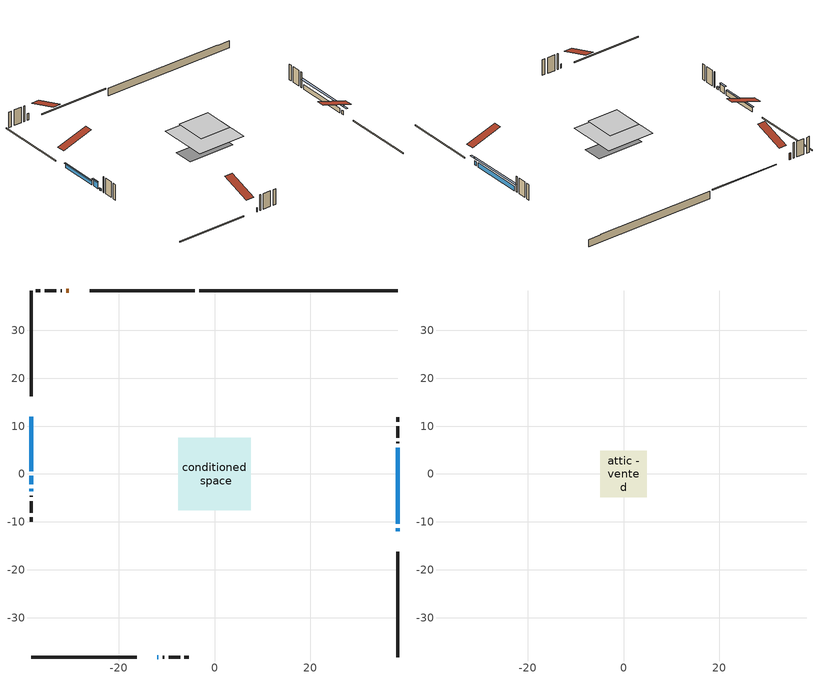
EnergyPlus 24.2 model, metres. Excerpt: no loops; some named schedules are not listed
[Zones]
conditioned space
 floor outside (Floor1 construction): -2.18,-2.18 -2.18,2.18 2.18,2.18 2.18,-2.18 z0.68
 floor adiabatic (AdiabaticFloorConstruction): -7.57,-7.57 -7.57,7.57 7.57,7.57 7.57,-7.57 z3.12
 floor foundation (Slab1 construction): -7.3,-3.05 -7.3,3.05 7.3,3.05 7.3,-3.05 z-1.62
 wall outside (RimJoist1 construction): -4.11,38.22 -26.06,38.22 / -38.22,-38.22 -16.27,-38.22 / -38.22,38.22 -38.22,16.27 / 38.22,-38.22 38.22,-16.27 z0.68:0.98
 wall outside (AdiabaticWallConstruction 1): -30.41,38.22 -30.92,38.22 z0.68:2.71
 wall outside (AdiabaticWallConstruction): 38.22,-11.92 38.22,-11.31 / -11.92,-38.22 -11.71,-38.22 z0.68:1.9; -38.22,11.92 -38.22,0.58 / 38.22,-10.38 38.22,5.5 z0.68:2.03; -38.22,-0.35 -38.22,-2.18 z0.68:2.81; -38.22,-3.11 -38.22,-3.61 z0.68:1.18
 wall outside (Wall1 construction): -31.85,38.22 -32.11,38.22 / -10.78,-38.22 -10.52,-38.22 / -38.22,-4.54 -38.22,-4.8 / 38.22,6.42 38.22,6.68 z0.68:5.56
 wall outside (Wall2 construction): -33.04,38.22 -35.44,38.22 / -9.59,-38.22 -7.2,-38.22 / -38.22,-5.73 -38.22,-8.12 / 38.22,7.61 38.22,10.01 z0.68:5.56
 wall outside (Wall3 construction): -36.37,38.22 -37.29,38.22 / -6.27,-38.22 -5.35,-38.22 / -38.22,-9.05 -38.22,-9.98 / 38.22,10.94 38.22,11.86 z0.68:5.56
 wall foundation (FoundationWall1 construction): -3.18,38.22,-1.62 -3.18,38.22,0.68 34.08,38.22,0.68 34.08,38.22,0.56 38.22,38.22,0.56 38.22,38.22,-1.62
 window (WindowConstruction 3): 38.22,-11.92 38.22,-11.31 z0.68:1.9
 window (WindowConstruction 1): -38.22,11.92 -38.22,0.58 z0.68:2.03
 window (WindowConstruction): 38.22,-10.38 38.22,5.5 z0.68:2.03
 window (WindowConstruction 2): -38.22,-0.35 -38.22,-2.18 z0.68:2.81
 window (WindowConstruction 4): -38.22,-3.11 -38.22,-3.61 z0.68:1.18
 window (WindowConstruction 5): -11.92,-38.22 -11.71,-38.22 z0.68:1.9
 door (Door): -30.41,38.22 -30.92,38.22 z0.68:2.71
 ceiling adiabatic (AdiabaticFloorConstruction): 7.57,-7.57 7.57,7.57 -7.57,7.57 -7.57,-7.57 z3.12
attic - vented
 floor to conditioned space (Floor2 construction Reversed): -4.86,-4.86 -4.86,4.86 4.86,4.86 4.86,-4.86 z5.56
 roof outside (Roof1 construction): -29.48,38.22,5.56 -29.48,28.75,8.71 -26.98,28.75,8.71 -26.98,38.22,5.56; -12.85,-38.22,5.56 -12.85,-28.75,8.71 -15.34,-28.75,8.71 -15.34,-38.22,5.56; -38.22,12.85,5.56 -28.75,12.85,8.71 -28.75,15.34,8.71 -38.22,15.34,5.56; 38.22,-12.85,5.56 28.75,-12.85,8.71 28.75,-15.34,8.71 38.22,-15.34,5.56
shading: 38.22,-10.09 38.22,-13.14 38.83,-13.14 38.83,-10.09 z3.12; -38.22,0.43 -38.22,12.07 -38.68,12.07 -38.68,0.43 z2.18; 38.22,6.71 38.22,-11.6 38.83,-11.6 38.83,6.71 z3.25; -38.22,-2.33 -38.22,-0.2 -38.68,-0.2 -38.68,-2.33 z2.96; -38.22,-3.76 -38.22,-2.96 -38.68,-2.96 -38.68,-3.76 z1.33
[Building]
Building 1: Terrain=Suburbs
[Site:Location]
Montreal Mirabel Intl AP_QC: Latitude {deg}=45.68; Longitude {deg}=-74.03; Time Zone {hr}=-5; Elevation {m}=82; Keep Site Location Information=Yes
[Site:GroundTemperature:Shallow]
0.642858, -1.75623, -1.94836, -0.80987, 3.76054, 8.30966, 12.2535, 14.7518, 14.9641, 12.9321, 9.08883, 4.67926
[Site:WaterMainsTemperature]
Calculation Method=Schedule; Temperature Schedule=mains temperature schedule
[Material] Roughness=Rough; Thermal Absorptance=0.9
Name | Thickness {m} | Conductivity {W/m-K} | Density {kg/m3} | Specific Heat {J/kg-K} | Solar Absorptance | Visible Absorptance
asphalt or fiberglass shingles | 0.00635 | 0.162714 | 1121.4 | 1465.45 | 0.84 | 0.84
ceiling loosefill ins | 0.169333 | 0.0480833 | 16.02 | 1046.75 | 0.7 | 0.7
ceiling stud and cavity | 0.1397 | 0.120573 | 65.682 | 1177.47 | 0.7 | 0.7
concrete 4.0 in. | 0.1016 | 1.803125 | 2242.8 | 837.4 | 0.7 | 0.7
concrete 8.0 in. | 0.2032 | 1.803125 | 2242.8 | 837.4 | 0.7 | 0.7
door material | 0.04445 | 0.053851 | 512.64 | 1214.23 | 0.7 | 0.7
exterior vertical ins | 0.0436689 | 0.029427 | 32.04 | 1214.23 | 0.7 | 0.7
floor covering | 0.0127 | 0.0433444 | 54.468 | 1339.84 | 0.6 | 0.6
floor rigid ins; wall rigid ins | 0.051816 | 0.029427 | 32.04 | 1214.23 | 0.7 | 0.7
floor rigid ins 1; wall rigid ins 1 | 0.512978 | 0.029427 | 32.04 | 1214.23 | 0.7 | 0.7
floor stud and cavity | 0.1397 | 0.0928796 | 92.3553 | 1139.71 | 0.7 | 0.7
floor stud and cavity 1 | 0.1397 | 1.75129 | 37.0049 | 1207.88 | 0.7 | 0.7
furniture material conditioned space 1 | 0.1524 | 0.115458 | 640.8 | 1214.23 | 0.6 | 0.6
gypsum board | 0.0127 | 0.160291 | 801 | 837.4 | 0.6 | 0.6
gypsum board 1 | 0.0127 | 0.160291 | 801 | 837.4 | 0.7 | 0.7
osb sheathing 0.5 in. | 0.0127 | 0.115458 | 512.64 | 1214.23 | 0.7 | 0.7
osb sheathing 0.75 in. | 0.01905 | 0.115458 | 512.64 | 1214.23 | 0.7 | 0.7
osb sheathing 2.0 in. | 0.0508 | 0.115458 | 512.64 | 1214.23 | 0.7 | 0.7
rim joist stud and cavity | 0.0508 | 0.0278588 | 125.044 | 1163.47 | 0.6 | 0.6
wall stud and cavity | 0.1397 | 0.146382 | 139.0536 | 1170.24 | 0.7 | 0.7
wall stud and cavity 1 | 0.1397 | 0.18114 | 139.0536 | 1170.24 | 0.7 | 0.7
wall stud and cavity 2 | 0.1397 | 0.208789 | 139.0536 | 1170.24 | 0.7 | 0.7
wall stud and cavity 3 | 0.0889 | 0.380278 | 52.3479 | 1209.89 | 0.7 | 0.7
wall stud and cavity 4 | 0.0889 | 0.391764 | 83.0341 | 1211.67 | 0.7 | 0.7
wood siding | 0.0254 | 0.102417 | 544.68 | 1172.36 | 0 | 0
wood siding 1; wood siding 2; wood siding 3 | 0.0254 | 0.102417 | 544.68 | 1172.36 | 0.7 | 0.7
[WindowMaterial:SimpleGlazingSystem]
Name | U-Factor {W/m2-K} | Solar Heat Gain Coefficient
WindowMaterial | 2.93382 | 0.6
WindowMaterial 1 | 2.97187 | 0.6
WindowMaterial 2 | 2.96789 | 0.62
WindowMaterial 3 | 3.09508 | 0.34
[Construction]
AdiabaticFloorConstruction: floor stud and cavity 1, floor rigid ins 1, osb sheathing 0.75 in., floor covering
AdiabaticWallConstruction: wood siding 2, wall rigid ins 1, wall stud and cavity 3, gypsum board
AdiabaticWallConstruction 1: wood siding 3, wall rigid ins 1, wall stud and cavity 3, gypsum board
Door: door material
Floor1 construction: floor stud and cavity, floor rigid ins, osb sheathing 0.75 in., floor covering
Floor2 construction Reversed: gypsum board, ceiling stud and cavity, ceiling loosefill ins
FoundationWall1 construction: concrete 8.0 in., gypsum board 1
furniture construction conditioned space 1: furniture material conditioned space 1
PartitionWallConstruction: gypsum board, wall stud and cavity 4, gypsum board
RimJoist1 construction: wood siding 1, osb sheathing 2.0 in., rim joist stud and cavity
Roof1 construction: asphalt or fiberglass shingles
Slab1 construction: concrete 4.0 in.
Wall1 construction: wood siding, wall rigid ins, osb sheathing 0.5 in., wall stud and cavity, gypsum board
Wall2 construction: wood siding, wall rigid ins, osb sheathing 0.5 in., wall stud and cavity 1, gypsum board
Wall3 construction: wood siding, wall rigid ins, osb sheathing 0.5 in., wall stud and cavity 2, gypsum board
WindowConstruction; WindowConstruction 1: WindowMaterial
WindowConstruction 2: WindowMaterial 1
WindowConstruction 3: WindowMaterial 2
WindowConstruction 4; WindowConstruction 5: WindowMaterial 3
[Zone] Multiplier=1; Part of Total Floor Area=Yes
Name | Volume {m3}
attic - vented | 48.4476
conditioned space | 795.1
[Space]
Name | Zone | Volume {m3}
attic - vented 1 | attic - vented | 48.4476
conditioned space 1 | conditioned space | 795.1
[ZoneInfiltration:EffectiveLeakageArea]
infil attic - vented 1: Zone or Space=attic - vented 1; Schedule=Always On Discrete; Effective Air Leakage Area {cm2}=4363.39; Stack Coefficient=0.000219518; Wind Coefficient=1.00105e-05
[ZoneMixing]
whole house fan mix: Zone or Space=attic - vented; Schedule=Always On Continuous; Design Flow Rate Calculation Method=Flow/Zone; Design Flow Rate {m3/s}=0; Source Zone or Space=conditioned space
[SurfaceProperty:ExposedFoundationPerimeter]
Slab1: Exposed Perimeter Calculation Method=TotalExposedPerimeter; Total Exposed Perimeter {m}=41.398
[InternalMass] Zone or ZoneList=conditioned space; Space or SpaceList=conditioned space 1
Name | Construction | Surface Area {m2}
furniture mass conditioned space 1 | furniture construction conditioned space 1 | 134.8
partition wall mass | PartitionWallConstruction | 337
[Lights]
interior lighting: Zone or ZoneList or Space or SpaceList=conditioned space 1; Schedule=interior lighting schedule; Design Level Calculation Method=LightingLevel; Lighting Level {W}=343.2; Return Air Fraction=0; Fraction Radiant=0.6; Fraction Visible=0.2; Fraction Replaceable=1
[People]
occupants: Zone or ZoneList or Space or SpaceList=conditioned space 1; Number of People Schedule=occupants schedule; Number of People Calculation Method=People; Number of People=3; Fraction Radiant=0.314171; Sensible Heat Fraction=0.56303; Activity Level Schedule=occupants activity schedule; Carbon Dioxide Generation Rate {m3/s-W}=0; Enable ASHRAE 55 Comfort Warnings=No; Mean Radiant Temperature Calculation Type=EnclosureAveraged
[ElectricEquipment] Zone or ZoneList or Space or SpaceList=conditioned space 1; Design Level Calculation Method=EquipmentLevel
Name | Schedule | Design Level {W} | Fraction Latent | Fraction Radiant | Fraction Lost
clothes dryer | clothes dryer schedule | 140.772 | 0.015 | 0.081 | 0.85
clothes washer | clothes washer schedule | 32.1985 | 0.03 | 0.162 | 0.7
cooking range | cooking range schedule | 215.147 | 0.08 | 0.432 | 0.2
dishwasher | dishwasher schedule | 66.8632 | 0.3 | 0.18 | 0.4
fridge | fridge schedule | 72.9452 | 0 | 0.6 | 0
mech vent house fan | mech vent house fan schedule | 950 | 0 | 0 | 1
mech vent house fan cfis | mech vent house fan cfis schedule | 0 | 0 | 0 | 0
misc plug loads | misc plug loads schedule | 494.7 | 0.045 | 0.513 | 0.1
whole house fan | Always On Discrete | 0 | 0 | 0 | 1
[OtherEquipment] Zone or ZoneList or Space or SpaceList=conditioned space 1; Design Level Calculation Method=EquipmentLevel
Name | Fuel Type | Schedule | Design Level {W} | Fraction Latent | Fraction Radiant | Fraction Lost
clothes dryer 1 | Electricity | clothes dryer schedule | 0 | 0.015 | 0.081 | 0.85
cooking range 1 | Electricity | cooking range schedule | 0 | 0.08 | 0.432 | 0.2
general water use latent | None | general water use schedule | 62.594 | 1 | 0 | 0
general water use sensible | None | general water use schedule | -61.6891 | 0 | 0.6 | 0
mech vent house fan latent load | None | Always On Discrete | 0 | 1 | 0 | 0
mech vent house fan sensible load | None | Always On Discrete | 0 | 0 | 0 | 0
water heater energy adjustment1 | Electricity | Always On Discrete | 0.01 | 0 | 0 | 1
[ZoneInfiltration:DesignFlowRate] Zone or ZoneList or Space or SpaceList=conditioned space 1; Schedule=Always On Discrete; Design Flow Rate Calculation Method=Flow/Zone; Design Flow Rate {m3/s}=0
infil flow; natural vent flow; whole house fan flow
[AvailabilityManager:Scheduled]
furnace airloop Availability Manager: Schedule=Always On Discrete
[Foundation:Kiva]
Foundation Kiva 1: Initial Indoor Air Temperature {C}=21; Wall Height Above Grade {m}=0.679978; Wall Depth Below Slab {m}=0.2032; Custom Block Material Name 1=exterior vertical ins; Custom Block Depth 1 {m}=2.29999; Custom Block X Position 1 {m}=0.2159; Custom Block Z Position 1 {m}=0
[Foundation:Kiva:Settings]
Soil Conductivity {W/m-K}=0.849921; Soil Density {kg/m3}=1842.3; Soil Specific Heat {J/kg-K}=418.7; Ground Solar Absorptivity=0.9; Ground Thermal Absorptivity=0.9; Ground Surface Roughness {m}=0.03; Far-Field Width {m}=40; Deep-Ground Boundary Condition=ZeroFlux; Deep-Ground Depth {m}=40; Minimum Cell Dimension {m}=0.2; Maximum Cell Growth Coefficient=3; Simulation Timestep=Timestep
[Exterior:Lights]
exterior lighting: Schedule=exterior lighting schedule; Design Level {W}=75.6
[EnergyManagementSystem:GlobalVariable]
furnace_airloop_Fan_RTF
infil_program_Qfan
infil_program_Qinf
natural_vent_program_Qnv
natural_vent_program_Qwhf
[EnergyManagementSystem:Sensor]
Name | Output:Variable or Output:Meter Index Key | Output:Variable or Output:Meter
airflow_gain | infil flow | Infiltration Sensible Heat Gain Energy
airflow_gain_1 | natural vent flow | Infiltration Sensible Heat Gain Energy
airflow_gain_2 | whole house fan flow | Infiltration Sensible Heat Gain Energy
airflow_loss | infil flow | Infiltration Sensible Heat Loss Energy
airflow_loss_1 | natural vent flow | Infiltration Sensible Heat Loss Energy
airflow_loss_2 | whole house fan flow | Infiltration Sensible Heat Loss Energy
clg_load_cond |  | Cooling:EnergyTransfer:Zone:CONDITIONED SPACE
clg_sp_s; clg_sp_s_1 | cooling setpoint | Schedule Value
clothes_dryer_exhaust_0_sch_s | clothes dryer exhaust 0 schedule | Schedule Value
cool_season | cooling season schedule | Schedule Value
htg_load_cond |  | Heating:EnergyTransfer:Zone:CONDITIONED SPACE
htg_sp_s; htg_sp_s_1 | heating setpoint | Schedule Value
ig_ee_conv | clothes dryer | Electric Equipment Convective Heating Energy
ig_ee_conv_2 | cooking range | Electric Equipment Convective Heating Energy
ig_ee_conv_4 | fridge | Electric Equipment Convective Heating Energy
ig_ee_conv_5 | misc plug loads | Electric Equipment Convective Heating Energy
ig_ee_conv_6 | whole house fan | Electric Equipment Convective Heating Energy
ig_ee_rad | clothes dryer | Electric Equipment Radiant Heating Energy
ig_ee_rad_2 | cooking range | Electric Equipment Radiant Heating Energy
ig_ee_rad_4 | fridge | Electric Equipment Radiant Heating Energy
ig_ee_rad_5 | misc plug loads | Electric Equipment Radiant Heating Energy
ig_ee_rad_6 | whole house fan | Electric Equipment Radiant Heating Energy
ig_lgt_conv | interior lighting | Lights Convective Heating Energy
ig_lgt_rad | interior lighting | Lights Radiant Heating Energy
ig_lgt_vis | interior lighting | Lights Visible Radiation Heating Energy
ig_oe_conv | clothes dryer 1 | Other Equipment Convective Heating Energy
ig_oe_conv_1 | cooking range 1 | Other Equipment Convective Heating Energy
ig_oe_conv_2 | general water use latent | Other Equipment Convective Heating Energy
ig_oe_conv_3 | general water use sensible | Other Equipment Convective Heating Energy
ig_oe_conv_4 | water heater energy adjustment1 | Other Equipment Convective Heating Energy
ig_oe_rad | clothes dryer 1 | Other Equipment Radiant Heating Energy
ig_oe_rad_1 | cooking range 1 | Other Equipment Radiant Heating Energy
ig_oe_rad_2 | general water use latent | Other Equipment Radiant Heating Energy
ig_oe_rad_3 | general water use sensible | Other Equipment Radiant Heating Energy
ig_oe_rad_4 | water heater energy adjustment1 | Other Equipment Radiant Heating Energy
ig_ppl_conv | occupants | People Convective Heating Energy
ig_ppl_rad | occupants | People Radiant Heating Energy
im_conv | furniture mass conditioned space 1 | Surface Inside Face Convection Heat Gain Energy
im_conv_1 | partition wall mass | Surface Inside Face Convection Heat Gain Energy
im_ig | furniture mass conditioned space 1 | Surface Inside Face Internal Gains Radiation Heat Gain Energy
im_ig_1 | partition wall mass | Surface Inside Face Internal Gains Radiation Heat Gain Energy
im_lgt | furniture mass conditioned space 1 | Surface Inside Face Lights Radiation Heat Gain Energy
im_lgt_1 | partition wall mass | Surface Inside Face Lights Radiation Heat Gain Energy
im_sol | furniture mass conditioned space 1 | Surface Inside Face Solar Radiation Heat Gain Energy
im_sol_1 | partition wall mass | Surface Inside Face Solar Radiation Heat Gain Energy
im_surf | furniture mass conditioned space 1 | Surface Inside Face Net Surface Thermal Radiation Heat Gain Energy
im_surf_1 | partition wall mass | Surface Inside Face Net Surface Thermal Radiation Heat Gain Energy
mv_conv | mech vent house fan | Electric Equipment Convective Heating Energy
mv_conv_1 | mech vent house fan cfis | Electric Equipment Convective Heating Energy
mv_conv_2 | mech vent house fan latent load | Other Equipment Convective Heating Energy
mv_conv_3 | mech vent house fan sensible load | Other Equipment Convective Heating Energy
mv_rad | mech vent house fan | Electric Equipment Radiant Heating Energy
mv_rad_1 | mech vent house fan cfis | Electric Equipment Radiant Heating Energy
mv_rad_2 | mech vent house fan latent load | Other Equipment Radiant Heating Energy
mv_rad_3 | mech vent house fan sensible load | Other Equipment Radiant Heating Energy
natural_vent_s | natural vent schedule | Schedule Value
out_pb_s |  | Site Outdoor Air Barometric Pressure
out_wt_s |  | Site Outdoor Air Humidity Ratio
site_vw_s |  | Site Wind Speed
ss_back_out | Window1 | Surface Window Shortwave from Zone Back Out Window Heat Transfer Rate
ss_back_out_1 | Window16 | Surface Window Shortwave from Zone Back Out Window Heat Transfer Rate
ss_back_out_2 | Window2 | Surface Window Shortwave from Zone Back Out Window Heat Transfer Rate
ss_back_out_3 | Window26 | Surface Window Shortwave from Zone Back Out Window Heat Transfer Rate
ss_back_out_4 | Window27 | Surface Window Shortwave from Zone Back Out Window Heat Transfer Rate
ss_back_out_5 | Window28 | Surface Window Shortwave from Zone Back Out Window Heat Transfer Rate
ss_conv | Door1 | Surface Inside Face Convection Heat Gain Energy
ss_conv_1 | Window1 | Surface Inside Face Convection Heat Gain Energy
ss_conv_2 | Window16 | Surface Inside Face Convection Heat Gain Energy
ss_conv_3 | Window2 | Surface Inside Face Convection Heat Gain Energy
ss_conv_4 | Window26 | Surface Inside Face Convection Heat Gain Energy
ss_conv_5 | Window27 | Surface Inside Face Convection Heat Gain Energy
ss_conv_6 | Window28 | Surface Inside Face Convection Heat Gain Energy
ss_ig | Door1 | Surface Inside Face Internal Gains Radiation Heat Gain Energy
ss_ig_1 | Window1 | Surface Inside Face Internal Gains Radiation Heat Gain Energy
ss_ig_2 | Window16 | Surface Inside Face Internal Gains Radiation Heat Gain Energy
ss_ig_3 | Window2 | Surface Inside Face Internal Gains Radiation Heat Gain Energy
ss_ig_4 | Window26 | Surface Inside Face Internal Gains Radiation Heat Gain Energy
ss_ig_5 | Window27 | Surface Inside Face Internal Gains Radiation Heat Gain Energy
ss_ig_6 | Window28 | Surface Inside Face Internal Gains Radiation Heat Gain Energy
ss_lgt | Door1 | Surface Inside Face Lights Radiation Heat Gain Energy
ss_sol | Door1 | Surface Inside Face Solar Radiation Heat Gain Energy
ss_surf | Door1 | Surface Inside Face Net Surface Thermal Radiation Heat Gain Energy
ss_surf_1 | Window1 | Surface Inside Face Net Surface Thermal Radiation Heat Gain Energy
ss_surf_2 | Window16 | Surface Inside Face Net Surface Thermal Radiation Heat Gain Energy
ss_surf_3 | Window2 | Surface Inside Face Net Surface Thermal Radiation Heat Gain Energy
ss_surf_4 | Window26 | Surface Inside Face Net Surface Thermal Radiation Heat Gain Energy
ss_surf_5 | Window27 | Surface Inside Face Net Surface Thermal Radiation Heat Gain Energy
ss_surf_6 | Window28 | Surface Inside Face Net Surface Thermal Radiation Heat Gain Energy
ss_trans_in | Window1 | Surface Window Transmitted Solar Radiation Rate
ss_trans_in_1 | Window16 | Surface Window Transmitted Solar Radiation Rate
ss_trans_in_2 | Window2 | Surface Window Transmitted Solar Radiation Rate
ss_trans_in_3 | Window26 | Surface Window Transmitted Solar Radiation Rate
ss_trans_in_4 | Window27 | Surface Window Transmitted Solar Radiation Rate
ss_trans_in_5 | Window28 | Surface Window Transmitted Solar Radiation Rate
ss_trans_out | Window1 | Surface Inside Face Initial Transmitted Diffuse Transmitted Out Window Solar Radiation Rate
ss_trans_out_1 | Window16 | Surface Inside Face Initial Transmitted Diffuse Transmitted Out Window Solar Radiation Rate
ss_trans_out_2 | Window2 | Surface Inside Face Initial Transmitted Diffuse Transmitted Out Window Solar Radiation Rate
ss_trans_out_3 | Window26 | Surface Inside Face Initial Transmitted Diffuse Transmitted Out Window Solar Radiation Rate
ss_trans_out_4 | Window27 | Surface Inside Face Initial Transmitted Diffuse Transmitted Out Window Solar Radiation Rate
ss_trans_out_5 | Window28 | Surface Inside Face Initial Transmitted Diffuse Transmitted Out Window Solar Radiation Rate
s_conv | Floor1 | Surface Inside Face Convection Heat Gain Energy
s_conv_1 | Floor2 | Surface Inside Face Convection Heat Gain Energy
s_conv_10 | Wall1:0 | Surface Inside Face Convection Heat Gain Energy
s_conv_11 | Wall1:180 | Surface Inside Face Convection Heat Gain Energy
s_conv_12 | Wall1:270 | Surface Inside Face Convection Heat Gain Energy
s_conv_13 | Wall1:90 | Surface Inside Face Convection Heat Gain Energy
s_conv_14 | Wall2:0 | Surface Inside Face Convection Heat Gain Energy
s_conv_15 | Wall2:180 | Surface Inside Face Convection Heat Gain Energy
s_conv_16 | Wall2:270 | Surface Inside Face Convection Heat Gain Energy
s_conv_17 | Wall2:90 | Surface Inside Face Convection Heat Gain Energy
s_conv_18 | Wall3:0 | Surface Inside Face Convection Heat Gain Energy
s_conv_19 | Wall3:180 | Surface Inside Face Convection Heat Gain Energy
s_conv_2 | FoundationWall1 | Surface Inside Face Convection Heat Gain Energy
s_conv_20 | Wall3:270 | Surface Inside Face Convection Heat Gain Energy
s_conv_21 | Wall3:90 | Surface Inside Face Convection Heat Gain Energy
s_conv_3 | inferred conditioned ceiling | Surface Inside Face Convection Heat Gain Energy
s_conv_4 | inferred conditioned floor | Surface Inside Face Convection Heat Gain Energy
s_conv_5 | RimJoist1:0 | Surface Inside Face Convection Heat Gain Energy
s_conv_6 | RimJoist1:180 | Surface Inside Face Convection Heat Gain Energy
s_conv_7 | RimJoist1:270 | Surface Inside Face Convection Heat Gain Energy
s_conv_8 | RimJoist1:90 | Surface Inside Face Convection Heat Gain Energy
s_conv_9 | Slab1 | Surface Inside Face Convection Heat Gain Energy
s_ig | Floor1 | Surface Inside Face Internal Gains Radiation Heat Gain Energy
s_ig_1 | Floor2 | Surface Inside Face Internal Gains Radiation Heat Gain Energy
s_ig_10 | Wall1:0 | Surface Inside Face Internal Gains Radiation Heat Gain Energy
s_ig_11 | Wall1:180 | Surface Inside Face Internal Gains Radiation Heat Gain Energy
s_ig_12 | Wall1:270 | Surface Inside Face Internal Gains Radiation Heat Gain Energy
s_ig_13 | Wall1:90 | Surface Inside Face Internal Gains Radiation Heat Gain Energy
s_ig_14 | Wall2:0 | Surface Inside Face Internal Gains Radiation Heat Gain Energy
s_ig_15 | Wall2:180 | Surface Inside Face Internal Gains Radiation Heat Gain Energy
s_ig_16 | Wall2:270 | Surface Inside Face Internal Gains Radiation Heat Gain Energy
s_ig_17 | Wall2:90 | Surface Inside Face Internal Gains Radiation Heat Gain Energy
s_ig_18 | Wall3:0 | Surface Inside Face Internal Gains Radiation Heat Gain Energy
s_ig_19 | Wall3:180 | Surface Inside Face Internal Gains Radiation Heat Gain Energy
s_ig_2 | FoundationWall1 | Surface Inside Face Internal Gains Radiation Heat Gain Energy
s_ig_20 | Wall3:270 | Surface Inside Face Internal Gains Radiation Heat Gain Energy
s_ig_21 | Wall3:90 | Surface Inside Face Internal Gains Radiation Heat Gain Energy
s_ig_3 | inferred conditioned ceiling | Surface Inside Face Internal Gains Radiation Heat Gain Energy
s_ig_4 | inferred conditioned floor | Surface Inside Face Internal Gains Radiation Heat Gain Energy
s_ig_5 | RimJoist1:0 | Surface Inside Face Internal Gains Radiation Heat Gain Energy
s_ig_6 | RimJoist1:180 | Surface Inside Face Internal Gains Radiation Heat Gain Energy
s_ig_7 | RimJoist1:270 | Surface Inside Face Internal Gains Radiation Heat Gain Energy
s_ig_8 | RimJoist1:90 | Surface Inside Face Internal Gains Radiation Heat Gain Energy
s_ig_9 | Slab1 | Surface Inside Face Internal Gains Radiation Heat Gain Energy
s_lgt | Floor1 | Surface Inside Face Lights Radiation Heat Gain Energy
s_lgt_1 | Floor2 | Surface Inside Face Lights Radiation Heat Gain Energy
s_lgt_10 | Wall1:0 | Surface Inside Face Lights Radiation Heat Gain Energy
s_lgt_11 | Wall1:180 | Surface Inside Face Lights Radiation Heat Gain Energy
s_lgt_12 | Wall1:270 | Surface Inside Face Lights Radiation Heat Gain Energy
s_lgt_13 | Wall1:90 | Surface Inside Face Lights Radiation Heat Gain Energy
s_lgt_14 | Wall2:0 | Surface Inside Face Lights Radiation Heat Gain Energy
s_lgt_15 | Wall2:180 | Surface Inside Face Lights Radiation Heat Gain Energy
s_lgt_16 | Wall2:270 | Surface Inside Face Lights Radiation Heat Gain Energy
s_lgt_17 | Wall2:90 | Surface Inside Face Lights Radiation Heat Gain Energy
s_lgt_18 | Wall3:0 | Surface Inside Face Lights Radiation Heat Gain Energy
s_lgt_19 | Wall3:180 | Surface Inside Face Lights Radiation Heat Gain Energy
s_lgt_2 | FoundationWall1 | Surface Inside Face Lights Radiation Heat Gain Energy
s_lgt_20 | Wall3:270 | Surface Inside Face Lights Radiation Heat Gain Energy
s_lgt_21 | Wall3:90 | Surface Inside Face Lights Radiation Heat Gain Energy
s_lgt_3 | inferred conditioned ceiling | Surface Inside Face Lights Radiation Heat Gain Energy
s_lgt_4 | inferred conditioned floor | Surface Inside Face Lights Radiation Heat Gain Energy
s_lgt_5 | RimJoist1:0 | Surface Inside Face Lights Radiation Heat Gain Energy
s_lgt_6 | RimJoist1:180 | Surface Inside Face Lights Radiation Heat Gain Energy
s_lgt_7 | RimJoist1:270 | Surface Inside Face Lights Radiation Heat Gain Energy
s_lgt_8 | RimJoist1:90 | Surface Inside Face Lights Radiation Heat Gain Energy
s_lgt_9 | Slab1 | Surface Inside Face Lights Radiation Heat Gain Energy
s_sol | Floor1 | Surface Inside Face Solar Radiation Heat Gain Energy
s_sol_1 | Floor2 | Surface Inside Face Solar Radiation Heat Gain Energy
s_sol_10 | Wall1:0 | Surface Inside Face Solar Radiation Heat Gain Energy
s_sol_11 | Wall1:180 | Surface Inside Face Solar Radiation Heat Gain Energy
